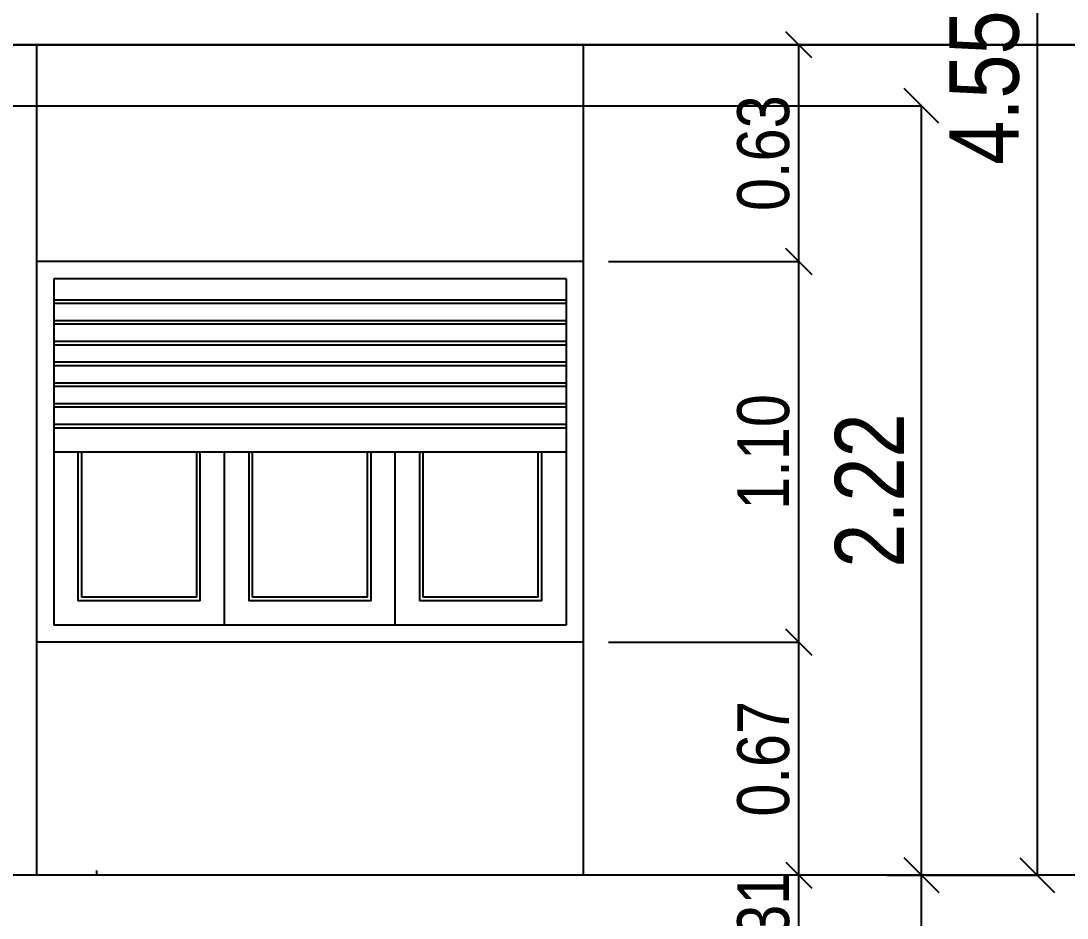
# Model space of a CAD drawing. Extents: x -135 to 36, y 31 to 104.
# Drawn here: x -1.191 to 1.831, y 47.569 to 50.162 of the extents above; entities that cross this region are included whole.
import ezdxf

# ---------------------------------------------------------------- set-up
doc = ezdxf.new("R2010")
doc.units = 0
doc.header["$MEASUREMENT"] = 0
doc.header["$PDMODE"] = 3
doc.layers.get('0').update_dxf_attribs({"linetype": 'CONTINUOUS'})
doc.layers.get('DEFPOINTS').update_dxf_attribs({"linetype": 'CONTINUOUS'})
for name, color, linetype in [('COTAS', 12, 'CONTINUOUS'), ('NUEVO', 1, 'CONTINUOUS'), ('RELLENO', 7, 'CONTINUOUS')]:
    doc.layers.add(name, color=color, linetype=linetype)
doc.styles.add('COTAS PRIMARIAS', font='ARIALN.TTF', dxfattribs={"height": 0.2})
doc.styles.add('COTAS SECUNDARIAS', font='ARIALN.TTF', dxfattribs={"height": 0.15})
doc.dimstyles.new('COTA SECUNDARIAS', dxfattribs={"dimscale": 5, "dimtxt": 1, "dimasz": 0.015, "dimexe": 0, "dimexo": 0, "dimgap": 0.005, "dimtad": 1, "dimzin": 1, "dimdsep": 46, "dimtxsty": 'COTAS SECUNDARIAS', "dimblk": 'OBLIQUE', "dimcen": 0, "dimclrd": 11, "dimclre": 11, "dimclrt": 11, "dimaunit": 1, "dimadec": 1, "dimazin": 0, "dimtfac": 0.4, "dimtix": 1, "dimtmove": 1, "dimatfit": 3, "dimfxl": 0, "dimtolj": 1, "dimtzin": 0, "dimlwd": -1, "dimarcsym": 0})
doc.dimstyles.new('COTAS PRINCIPALES', dxfattribs={"dimscale": 5, "dimtxt": 2.5, "dimasz": 0.02, "dimexe": 0, "dimexo": 0, "dimgap": 0.01, "dimtad": 1, "dimzin": 1, "dimdsep": 46, "dimtxsty": 'COTAS PRIMARIAS', "dimblk": 'OBLIQUE', "dimcen": 0, "dimclrd": 11, "dimclre": 11, "dimclrt": 11, "dimaunit": 1, "dimadec": 1, "dimazin": 0, "dimtfac": 0.4, "dimtix": 1, "dimtmove": 1, "dimatfit": 3, "dimfxl": 0, "dimtolj": 1, "dimtzin": 0, "dimlwd": -1, "dimarcsym": 0})

# ---------------------------------------------------------------- blocks, each defined once
blk = doc.blocks.new('_Oblique')
at = {"color": 0, "linetype": 'ByBlock', "lineweight": -2}
blk.add_line((-0.5, -0.5), (0.5, 0.5), dxfattribs=at)
blk = doc.blocks.new('*D83')
at = {"layer": 'COTAS', "color": 11}
blk.add_line((1.411, 44.9795), (1.411, 47.6929), dxfattribs=at)
at = {"layer": 'COTAS', "color": 11, "lineweight": -2}
blk.add_line((1.7994, 44.9795), (1.411, 44.9795), dxfattribs=at)
at = {"layer": 'DEFPOINTS', "color": 0}
for p in [(1.411, 47.6929), (1.411, 47.6929), (1.7994, 44.9795)]:
    blk.add_point(p, dxfattribs=at)
at = {"layer": 'COTAS', "color": 11, "xscale": 0.1, "yscale": 0.1, "zscale": 0.1}
for p, rotation in [((1.411, 47.6929), 90), ((1.411, 44.9795), 270)]:
    blk.add_blockref('_Oblique', p, dxfattribs=dict(at, rotation=rotation))
at = {"layer": 'COTAS', "color": 11, "insert": (1.2606, 46.3362), "char_height": 0.2, "attachment_point": 5, "rotation": 90, "style": 'COTAS PRIMARIAS'}
blk.add_mtext('\\A1;2.71', dxfattribs=at)
blk = doc.blocks.new('*D84')
at = {"layer": 'COTAS', "color": 11, "lineweight": -2}
for p, q in [((-5.3106, 49.9161), (1.411, 49.9161)), ((1.311, 47.6929), (1.411, 47.6929))]:
    blk.add_line(p, q, dxfattribs=at)
at = {"layer": 'COTAS', "color": 11}
blk.add_line((1.411, 47.6929), (1.411, 49.9161), dxfattribs=at)
at = {"layer": 'DEFPOINTS', "color": 0}
for p in [(-5.3106, 49.9161), (1.411, 49.9161), (1.311, 47.6929)]:
    blk.add_point(p, dxfattribs=at)
at = {"layer": 'COTAS', "color": 11, "xscale": 0.1, "yscale": 0.1, "zscale": 0.1}
for p, rotation in [((1.411, 49.9161), 90), ((1.411, 47.6929), 270)]:
    blk.add_blockref('_Oblique', p, dxfattribs=dict(at, rotation=rotation))
at = {"layer": 'COTAS', "color": 11, "insert": (1.2606, 48.8045), "char_height": 0.2, "attachment_point": 5, "rotation": 90, "style": 'COTAS PRIMARIAS'}
blk.add_mtext('\\A1;2.22', dxfattribs=at)
blk = doc.blocks.new('*D85')
at = {"layer": 'COTAS', "color": 11}
for p, q in [((1.0559, 47.6929), (1.0559, 47.7679)), ((1.0559, 47.3795), (1.0559, 47.6929)), ((1.0559, 47.3795), (1.0559, 47.3045))]:
    blk.add_line(p, q, dxfattribs=at)
at = {"layer": 'COTAS', "color": 11, "lineweight": -2}
for p, q in [((1.3155, 47.6929), (1.0559, 47.6929)), ((1.3155, 47.3795), (1.0559, 47.3795))]:
    blk.add_line(p, q, dxfattribs=at)
at = {"layer": 'DEFPOINTS', "color": 0}
for p in [(1.0559, 47.6929), (1.3155, 47.6929), (1.3155, 47.3795)]:
    blk.add_point(p, dxfattribs=at)
at = {"layer": 'COTAS', "color": 11, "xscale": 0.075, "yscale": 0.075, "zscale": 0.075}
for p, rotation in [((1.0559, 47.6929), 270), ((1.0559, 47.3795), 90)]:
    blk.add_blockref('_Oblique', p, dxfattribs=dict(at, rotation=rotation))
at = {"layer": 'COTAS', "color": 11, "insert": (0.9543, 47.5362), "char_height": 0.15, "attachment_point": 5, "rotation": 90, "style": 'COTAS SECUNDARIAS'}
blk.add_mtext('\\A1;0.31', dxfattribs=at)
blk = doc.blocks.new('*D236')
at = {"layer": 'COTAS', "color": 11, "lineweight": -2}
for p, q in [((0.5061, 48.3661), (1.0559, 48.3661)), ((1.3155, 47.6929), (1.0559, 47.6929))]:
    blk.add_line(p, q, dxfattribs=at)
at = {"layer": 'COTAS', "color": 11}
blk.add_line((1.0559, 47.6929), (1.0559, 48.3661), dxfattribs=at)
at = {"layer": 'DEFPOINTS', "color": 0}
for p in [(0.5061, 48.3661), (1.0559, 48.3661), (1.3155, 47.6929)]:
    blk.add_point(p, dxfattribs=at)
at = {"layer": 'COTAS', "color": 11, "xscale": 0.075, "yscale": 0.075, "zscale": 0.075}
for p, rotation in [((1.0559, 48.3661), 90), ((1.0559, 47.6929), 270)]:
    blk.add_blockref('_Oblique', p, dxfattribs=dict(at, rotation=rotation))
at = {"layer": 'COTAS', "color": 11, "insert": (0.9543, 48.0295), "char_height": 0.15, "attachment_point": 5, "rotation": 90, "style": 'COTAS SECUNDARIAS'}
blk.add_mtext('\\A1;0.67', dxfattribs=at)
blk = doc.blocks.new('*D237')
at = {"layer": 'COTAS', "color": 11, "lineweight": -2}
for p, q in [((0.5061, 49.4661), (1.0559, 49.4661)), ((0.5061, 48.3661), (1.0559, 48.3661))]:
    blk.add_line(p, q, dxfattribs=at)
at = {"layer": 'COTAS', "color": 11}
blk.add_line((1.0559, 48.3661), (1.0559, 49.4661), dxfattribs=at)
at = {"layer": 'DEFPOINTS', "color": 0}
for p in [(0.5061, 49.4661), (1.0559, 49.4661), (0.5061, 48.3661)]:
    blk.add_point(p, dxfattribs=at)
at = {"layer": 'COTAS', "color": 11, "xscale": 0.075, "yscale": 0.075, "zscale": 0.075}
for p, rotation in [((1.0559, 49.4661), 90), ((1.0559, 48.3661), 270)]:
    blk.add_blockref('_Oblique', p, dxfattribs=dict(at, rotation=rotation))
at = {"layer": 'COTAS', "color": 11, "insert": (0.9543, 48.9161), "char_height": 0.15, "attachment_point": 5, "rotation": 90, "style": 'COTAS SECUNDARIAS'}
blk.add_mtext('\\A1;1.10', dxfattribs=at)
blk = doc.blocks.new('*D238')
at = {"layer": 'COTAS', "color": 11, "lineweight": -2}
for p, q in [((0.5061, 50.0929), (1.0559, 50.0929)), ((0.5061, 49.4661), (1.0559, 49.4661))]:
    blk.add_line(p, q, dxfattribs=at)
at = {"layer": 'COTAS', "color": 11}
blk.add_line((1.0559, 49.4661), (1.0559, 50.0929), dxfattribs=at)
at = {"layer": 'DEFPOINTS', "color": 0}
for p in [(0.5061, 50.0929), (1.0559, 50.0929), (0.5061, 49.4661)]:
    blk.add_point(p, dxfattribs=at)
at = {"layer": 'COTAS', "color": 11, "xscale": 0.075, "yscale": 0.075, "zscale": 0.075}
for p, rotation in [((1.0559, 50.0929), 90), ((1.0559, 49.4661), 270)]:
    blk.add_blockref('_Oblique', p, dxfattribs=dict(at, rotation=rotation))
at = {"layer": 'COTAS', "color": 11, "insert": (0.9543, 49.7795), "char_height": 0.15, "attachment_point": 5, "rotation": 90, "style": 'COTAS SECUNDARIAS'}
blk.add_mtext('\\A1;0.63', dxfattribs=at)
blk = doc.blocks.new('*D239')
at = {"layer": 'COTAS', "color": 11, "lineweight": -2}
for p, q in [((1.4227, 52.2452), (1.7447, 52.2452)), ((1.4227, 47.6929), (1.7447, 47.6929))]:
    blk.add_line(p, q, dxfattribs=at)
at = {"layer": 'COTAS', "color": 11}
blk.add_line((1.7447, 52.2452), (1.7447, 47.6929), dxfattribs=at)
at = {"layer": 'DEFPOINTS', "color": 0}
for p in [(1.4227, 52.2452), (1.4227, 47.6929), (1.7447, 47.6929)]:
    blk.add_point(p, dxfattribs=at)
at = {"layer": 'COTAS', "color": 11, "xscale": 0.1, "yscale": 0.1, "zscale": 0.1}
for p, rotation in [((1.7447, 52.2452), 90), ((1.7447, 47.6929), 270)]:
    blk.add_blockref('_Oblique', p, dxfattribs=dict(at, rotation=rotation))
at = {"layer": 'COTAS', "color": 11, "insert": (1.593, 49.9691), "char_height": 0.2, "attachment_point": 5, "rotation": 90, "style": 'COTAS PRIMARIAS'}
blk.add_mtext('\\A1;4.55', dxfattribs=at)

msp = doc.modelspace()

# ---------------------------------------------------------------- linework, layer by layer
for p, q in [((-2.3606, 50.0929), (5.2061, 50.0929)), ((-1.1464, 50.0929), (-1.1464, 47.6929)), ((0.4336, 50.0929), (0.4336, 47.6929)), ((-1.1464, 49.4661), (-1.1464, 48.3661)), ((0.4336, 49.4661), (-1.1464, 49.4661)), ((0.4336, 49.4661), (0.4336, 48.3661)), ((0.3836, 49.4161), (-1.0964, 49.4161)), ((-1.0964, 49.4161), (-1.0964, 48.4161)), ((0.3836, 49.4161), (0.3836, 48.4161)), ((-1.0964, 49.3561), (0.3836, 49.3561)), ((-1.0964, 49.3461), (0.3836, 49.3461)), ((-1.0964, 49.2961), (0.3836, 49.2961)), ((-1.0964, 49.2861), (0.3836, 49.2861)), ((-1.0964, 49.2361), (0.3836, 49.2361)), ((-1.0964, 49.2261), (0.3836, 49.2261)), ((-1.0964, 49.1761), (0.3836, 49.1761)), ((-1.0964, 49.1661), (0.3836, 49.1661)), ((-1.0964, 49.1161), (0.3836, 49.1161)), ((-1.0964, 49.1061), (0.3836, 49.1061)), ((-1.0964, 49.0561), (0.3836, 49.0561)), ((-1.0964, 49.0461), (0.3836, 49.0461)), ((-1.0964, 48.9961), (0.3836, 48.9961)), ((-1.0964, 48.9861), (0.3836, 48.9861)), ((-1.0964, 48.9161), (0.3836, 48.9161)), ((-1.0264, 48.9161), (-1.0264, 48.4861)), ((-1.0164, 48.9161), (-1.0164, 48.4961)), ((-0.6831, 48.4961), (-0.6831, 48.9161)), ((-0.6731, 48.4861), (-0.6731, 48.9161)), ((-0.6031, 48.4161), (-0.6031, 48.9161)), ((-0.5331, 48.9161), (-0.5331, 48.4861)), ((-0.5231, 48.9161), (-0.5231, 48.4961)), ((-0.1898, 48.4961), (-0.1898, 48.9161)), ((-0.1798, 48.4861), (-0.1798, 48.9161)), ((-0.1098, 48.4161), (-0.1098, 48.9161)), ((-0.0398, 48.9161), (-0.0398, 48.4861)), ((-0.0298, 48.9161), (-0.0298, 48.4961)), ((0.3036, 48.4961), (0.3036, 48.9161)), ((0.3136, 48.4861), (0.3136, 48.9161)), ((-0.6731, 48.4861), (-1.0264, 48.4861)), ((-0.6831, 48.4961), (-1.0164, 48.4961)), ((-0.1798, 48.4861), (-0.5331, 48.4861)), ((-0.1898, 48.4961), (-0.5231, 48.4961)), ((0.3136, 48.4861), (-0.0398, 48.4861)), ((0.3036, 48.4961), (-0.0298, 48.4961)), ((0.3836, 48.4161), (-1.0964, 48.4161)), ((0.4336, 48.3661), (-1.1464, 48.3661)), ((5.3061, 47.6929), (-2.4606, 47.6929))]:
    msp.add_line(p, q)
at = {"layer": 'NUEVO'}
msp.add_line((5.7061, 50.0929), (-2.8606, 50.0929), dxfattribs=at)
at = {"layer": 'RELLENO', "color": 1}
msp.add_line((-0.9731, 47.7063), (-0.9731, 47.6929), dxfattribs=at)

# ---------------------------------------------------------------- dimensions: what is measured, and where the dimension line sits
at = {"layer": 'COTAS'}
for base, p1, p2, dimstyle, picture, middle in [((1.7447, 47.6929), (1.4227, 52.2452), (1.4227, 47.6929), 'COTAS PRINCIPALES', '*D239', (1.593, 49.9691)), ((1.0559, 50.0929), (0.5061, 49.4661), (0.5061, 50.0929), 'COTA SECUNDARIAS', '*D238', (0.9543, 49.7795)), ((1.411, 49.9161), (1.311, 47.6929), (-5.3106, 49.9161), 'COTAS PRINCIPALES', '*D84', (1.2606, 48.8045)), ((1.0559, 49.4661), (0.5061, 48.3661), (0.5061, 49.4661), 'COTA SECUNDARIAS', '*D237', (0.9543, 48.9161)), ((1.0559, 48.3661), (1.3155, 47.6929), (0.5061, 48.3661), 'COTA SECUNDARIAS', '*D236', (0.9543, 48.0295)), ((1.0559, 47.6929), (1.3155, 47.3795), (1.3155, 47.6929), 'COTA SECUNDARIAS', '*D85', (0.9543, 47.5362)), ((1.411, 47.6929), (1.7994, 44.9795), (1.411, 47.6929), 'COTAS PRINCIPALES', '*D83', (1.2606, 46.3362))]:
    dim = msp.add_linear_dim(base=base, p1=p1, p2=p2, angle=90, dimstyle=dimstyle, dxfattribs=at)
    dim.commit()
    dim.dimension.update_dxf_attribs({"geometry": picture, "text_midpoint": middle})

doc.saveas('drawing.dxf')
